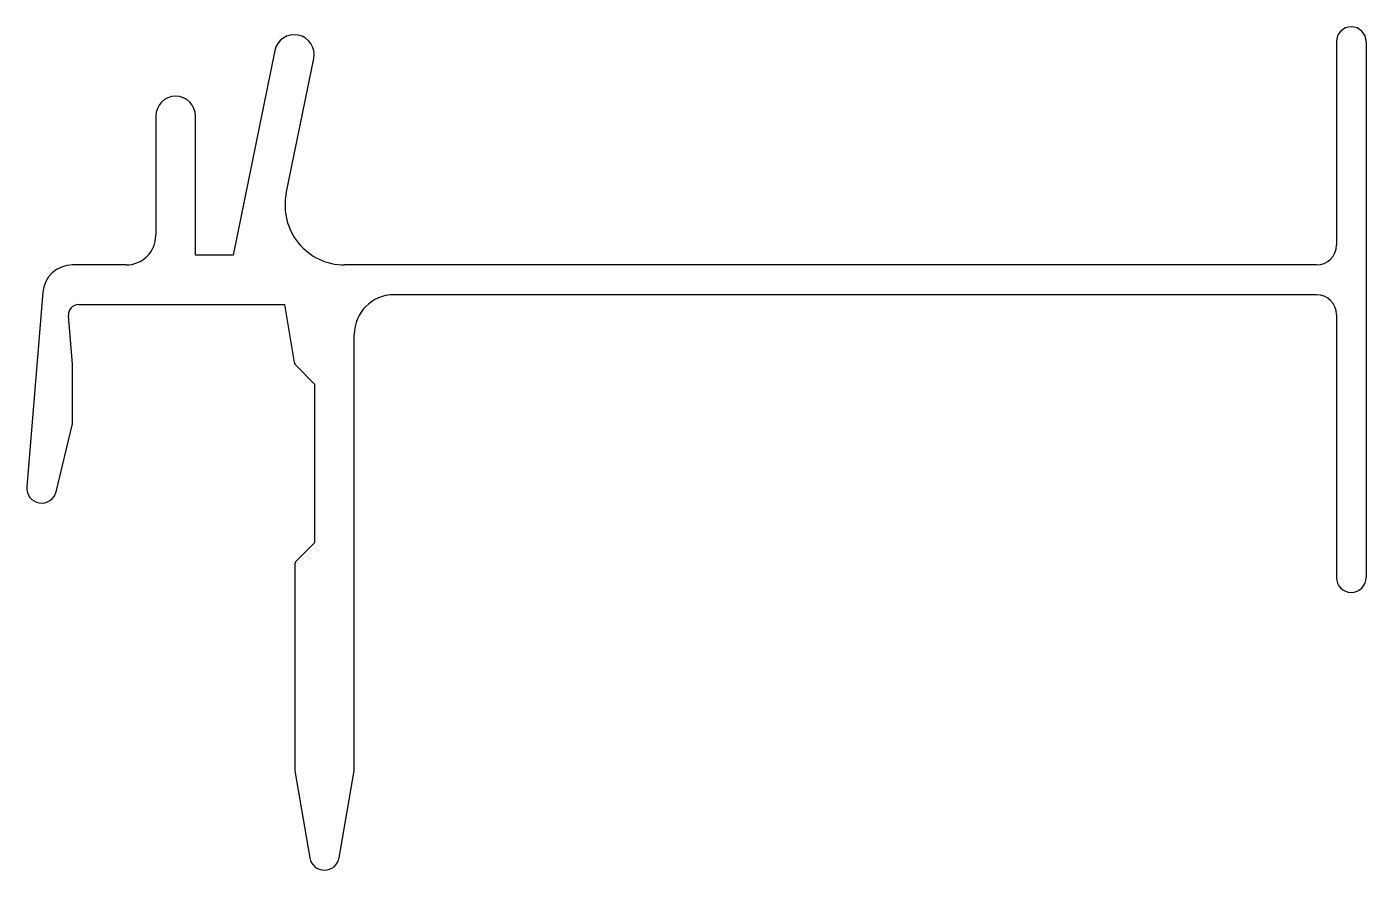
# Model space of a CAD drawing. Extents: x 2048.4 to 2115.9, y 1927 to 1969.5.
import ezdxf

# ---------------------------------------------------------------- set-up
doc = ezdxf.new("R2010")
doc.units = 0
doc.layers.get('0').update_dxf_attribs({"linetype": 'CONTINUOUS'})

msp = doc.modelspace()

# ---------------------------------------------------------------- linework, layer by layer
for p, q in [((2114.402, 1968.728), (2114.402, 1958.478)), ((2115.902, 1968.728), (2115.902, 1941.728)), ((2060.898, 1968.278), (2058.802, 1957.978)), ((2061.474, 1961.077), (2062.858, 1967.879)), ((2054.902, 1964.978), (2054.902, 1958.978)), ((2056.902, 1957.978), (2056.902, 1964.978)), ((2058.802, 1957.978), (2056.902, 1957.978)), ((2053.402, 1957.478), (2050.698, 1957.478)), ((2113.402, 1957.478), (2064.414, 1957.478)), ((2049.202, 1956.1), (2048.402, 1946.289)), ((2113.402, 1955.978), (2066.902, 1955.978)), ((2050.702, 1952.478), (2050.502, 1954.938)), ((2051.001, 1955.478), (2061.402, 1955.478)), ((2061.889, 1952.557), (2061.402, 1955.478)), ((2114.402, 1954.978), (2114.402, 1941.728)), ((2064.902, 1931.978), (2064.902, 1953.978)), ((2050.702, 1949.478), (2050.702, 1952.478)), ((2061.959, 1952.422), (2062.902, 1951.478)), ((2062.902, 1951.478), (2062.902, 1943.478)), ((2049.879, 1946.053), (2050.702, 1949.478)), ((2062.902, 1943.478), (2061.976, 1942.552)), ((2061.902, 1942.375), (2061.902, 1931.978)), ((2061.902, 1931.978), (2062.664, 1927.6)), ((2064.141, 1927.6), (2064.902, 1931.978))]:
    msp.add_line(p, q)
for centre, radius, start, end in [((2061.878, 1968.078), 1, 348.5, 168.5), ((2115.152, 1968.728), 0.75, 0, 180), ((2055.902, 1964.978), 1, 0, 180), ((2064.414, 1960.478), 3, 168.5, 270), ((2053.402, 1958.978), 1.5, 270, 0), ((2113.402, 1958.478), 1, 270, 0), ((2050.698, 1955.978), 1.5, 90, 175.33833), ((2066.902, 1953.978), 2, 90, 180), ((2113.402, 1954.978), 1, 0, 90), ((2051.001, 1954.978), 0.5, 90, 184.64896), ((2062.136, 1952.599), 0.25, 189.46232, 225), ((2049.15, 1946.228), 0.75, 175.33833, 346.48555), ((2062.152, 1942.375), 0.25, 135, 180), ((2115.152, 1941.728), 0.75, 180, 0), ((2063.402, 1927.728), 0.75, 189.86088, 350.13912)]:
    msp.add_arc(centre, radius, start, end)

doc.saveas('drawing.dxf')
